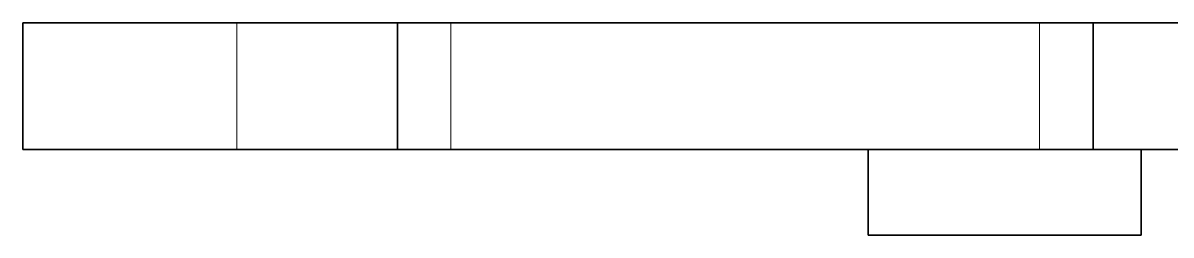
# Model space of a CAD drawing. Extents: x 415 to 970, y 249 to 591.
# Drawn here: x 586.75 to 597.48, y 315.76 to 317.74 of the extents above; entities that cross this region are included whole.
import ezdxf

# ---------------------------------------------------------------- set-up
doc = ezdxf.new("R2010")
doc.units = 0

msp = doc.modelspace()

# ---------------------------------------------------------------- linework, layer by layer
at = {"color": 7, "lineweight": 35, "ltscale": 0.05}
for p, q in [((586.749, 317.738), (588.749, 317.738)), ((586.749, 316.558), (588.749, 316.558))]:
    msp.add_line(p, q, dxfattribs=at)
at = {"color": 7, "lineweight": 35, "ltscale": 0.0295}
for p, q in [((586.749, 317.738), (586.749, 316.558)), ((590.249, 316.558), (590.249, 317.738)), ((596.749, 316.558), (596.749, 317.738))]:
    msp.add_line(p, q, dxfattribs=at)
at = {"color": 7, "lineweight": 35, "ltscale": 0.0375}
for p, q in [((588.749, 317.738), (590.249, 317.738)), ((588.749, 316.558), (590.249, 316.558))]:
    msp.add_line(p, q, dxfattribs=at)
at = {"color": 7, "lineweight": 13, "ltscale": 0.0295}
for p, q in [((588.749, 317.738), (588.749, 316.558)), ((590.749, 316.558), (590.749, 317.738)), ((596.249, 316.558), (596.249, 317.738))]:
    msp.add_line(p, q, dxfattribs=at)
at = {"color": 7, "lineweight": 35, "ltscale": 0.0125}
for p, q in [((590.249, 317.738), (590.749, 317.738)), ((596.249, 317.738), (596.749, 317.738)), ((590.249, 316.558), (590.749, 316.558)), ((596.249, 316.558), (596.749, 316.558))]:
    msp.add_line(p, q, dxfattribs=at)
at = {"color": 7, "lineweight": 35, "ltscale": 0.1375}
for p, q in [((596.249, 317.738), (590.749, 317.738)), ((596.249, 316.558), (590.749, 316.558))]:
    msp.add_line(p, q, dxfattribs=at)
at = {"color": 7, "lineweight": 35}
for p, q in [((596.749, 317.738), (617.749, 317.738)), ((596.749, 316.558), (617.749, 316.558))]:
    msp.add_line(p, q, dxfattribs=at)
at = {"color": 7, "lineweight": 35, "ltscale": 0.02}
for p, q in [((594.649, 316.558), (594.649, 315.758)), ((597.199, 316.558), (597.199, 315.758))]:
    msp.add_line(p, q, dxfattribs=at)
at = {"color": 7, "lineweight": 35, "ltscale": 0.06375}
msp.add_line((594.649, 315.758), (597.199, 315.758), dxfattribs=at)

doc.saveas('drawing.dxf')
